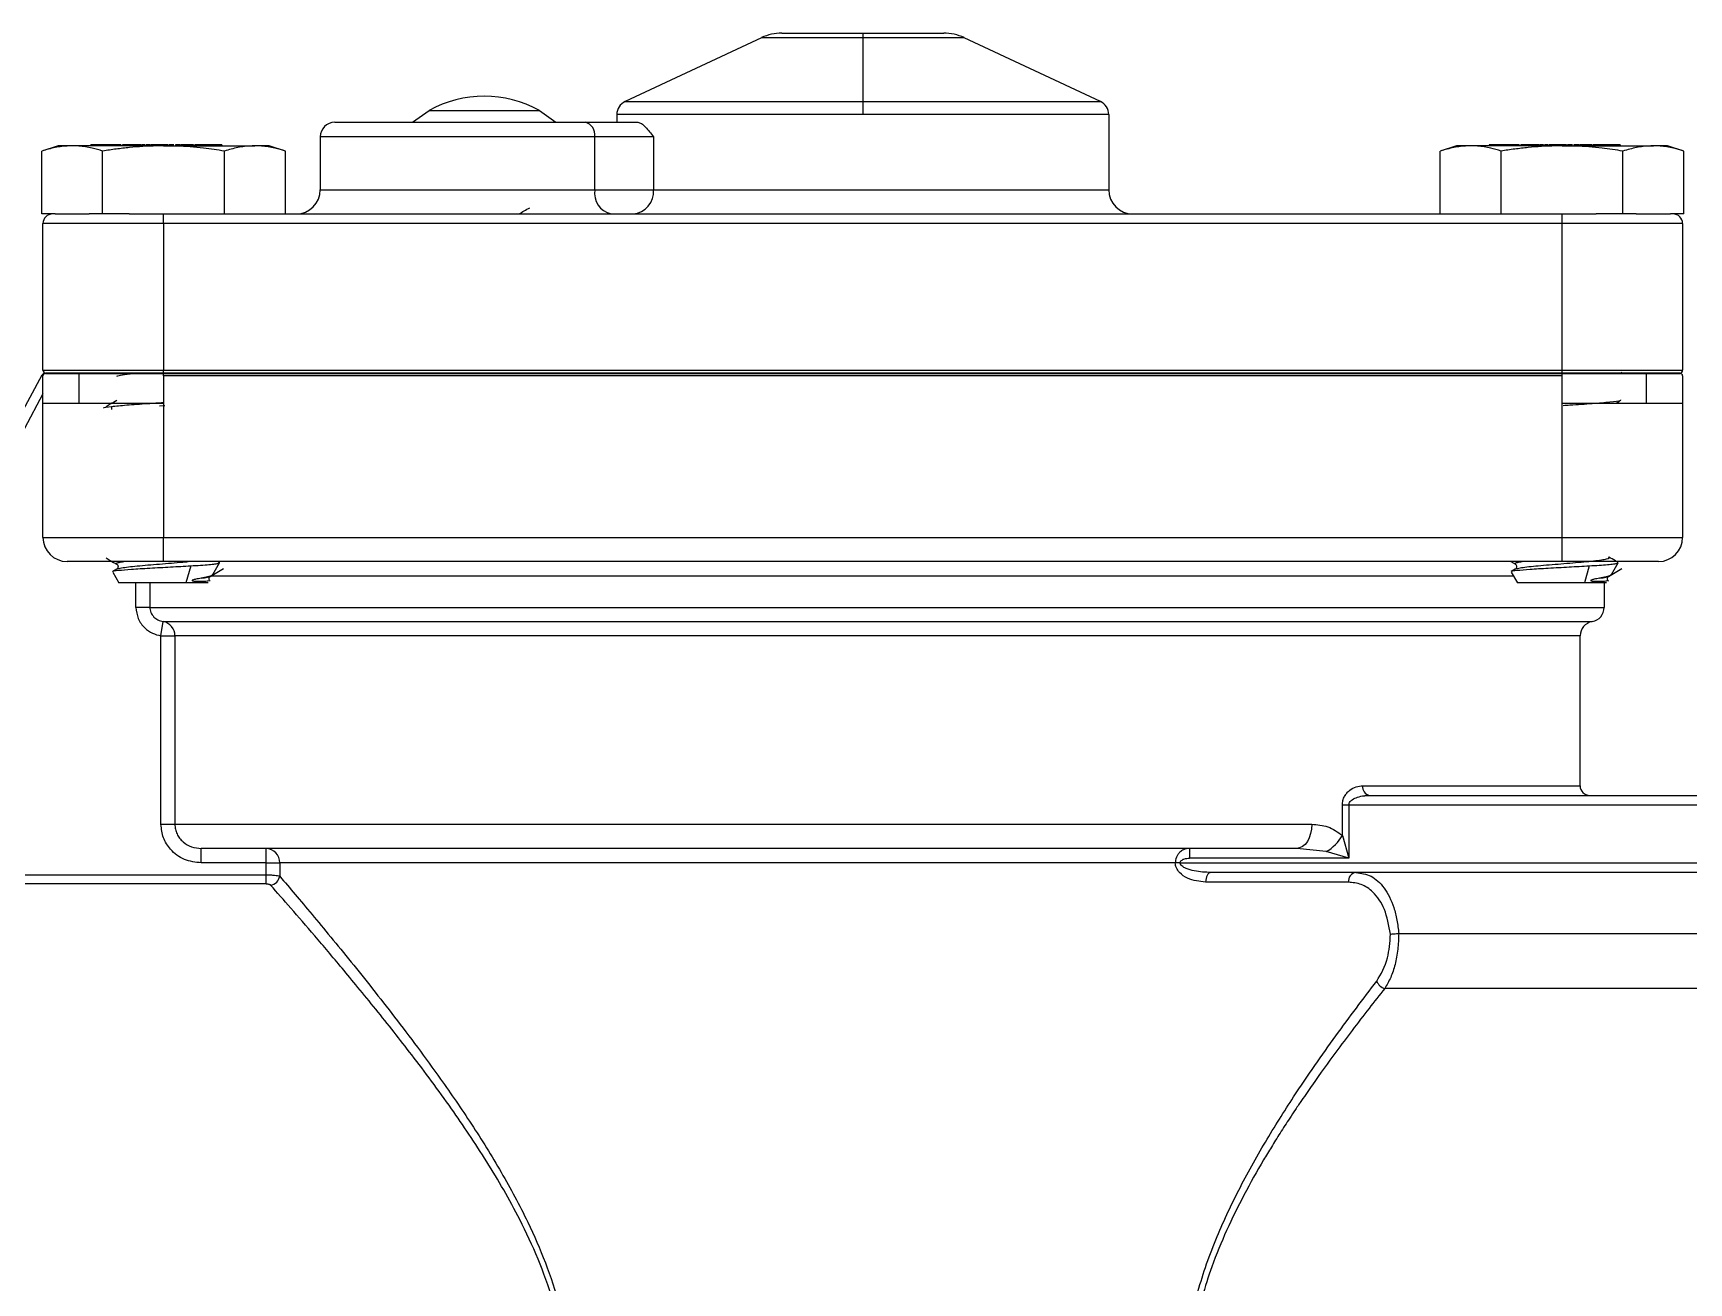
# Model space of a CAD drawing. Header units: centimetres. Extents: x -13594 to 4017, y -3206 to 1780.
# Drawn here: x -7151.1 to -7060.5, y -1888.3 to -1819.9 of the extents above; entities that cross this region are included whole.
import ezdxf

# ---------------------------------------------------------------- set-up
doc = ezdxf.new("R2010")
doc.units = ezdxf.units.CM

msp = doc.modelspace()

# ---------------------------------------------------------------- linework, layer by layer
at = {"color": 7, "linetype": 'Continuous', "lineweight": 25}
for p, q in [((-7111.263, -1820.127), (-7118.72, -1823.622)), ((-7105.716, -1820.127), (-7111.263, -1820.127)), ((-7110.142, -1819.877), (-7105.716, -1819.877)), ((-7105.716, -1819.877), (-7105.716, -1820.127)), ((-7105.716, -1819.877), (-7101.289, -1819.877)), ((-7105.716, -1820.127), (-7105.716, -1823.622)), ((-7100.169, -1820.127), (-7105.716, -1820.127)), ((-7092.712, -1823.622), (-7100.169, -1820.127)), ((-7130.353, -1824.76), (-7129.451, -1824.113)), ((-7129.451, -1824.113), (-7123.416, -1824.113)), ((-7123.416, -1824.113), (-7122.514, -1824.76)), ((-7118.72, -1823.622), (-7105.716, -1823.622)), ((-7105.716, -1823.622), (-7105.716, -1824.339)), ((-7105.716, -1823.622), (-7092.712, -1823.622)), ((-7134.615, -1824.76), (-7120.918, -1824.76)), ((-7120.918, -1824.76), (-7118.028, -1824.76)), ((-7119.176, -1824.339), (-7119.176, -1824.76)), ((-7105.716, -1824.339), (-7119.176, -1824.339)), ((-7092.256, -1824.339), (-7105.716, -1824.339)), ((-7092.256, -1824.339), (-7092.256, -1828.454)), ((-7135.407, -1825.551), (-7135.407, -1828.454)), ((-7120.384, -1825.551), (-7135.407, -1825.551)), ((-7120.384, -1828.454), (-7120.384, -1825.551)), ((-7117.165, -1825.551), (-7120.384, -1825.551)), ((-7117.165, -1825.551), (-7117.165, -1828.454)), ((-7149.758, -1826.046), (-7150.651, -1826.336)), ((-7150.651, -1829.774), (-7150.651, -1826.336)), ((-7148.984, -1826.046), (-7149.758, -1826.046)), ((-7143.984, -1826.046), (-7148.984, -1826.046)), ((-7147.98, -1825.993), (-7147.98, -1826.046)), ((-7147.736, -1825.993), (-7147.736, -1826.046)), ((-7147.317, -1829.774), (-7147.317, -1826.336)), ((-7146.553, -1825.993), (-7146.553, -1826.046)), ((-7146.29, -1825.993), (-7146.29, -1826.046)), ((-7145.942, -1825.993), (-7145.942, -1826.046)), ((-7145.358, -1825.993), (-7145.358, -1826.046)), ((-7145.174, -1825.993), (-7145.174, -1826.046)), ((-7145.151, -1825.993), (-7145.151, -1826.046)), ((-7145.008, -1825.993), (-7145.151, -1825.993)), ((-7145.008, -1825.993), (-7145.008, -1826.046)), ((-7144.743, -1825.993), (-7144.935, -1825.993)), ((-7144.743, -1825.993), (-7144.743, -1826.046)), ((-7144.695, -1825.993), (-7144.695, -1826.046)), ((-7144.245, -1825.993), (-7144.245, -1826.046)), ((-7143.984, -1826.046), (-7138.984, -1826.046)), ((-7143.731, -1825.993), (-7143.731, -1826.046)), ((-7143.715, -1825.993), (-7143.715, -1826.046)), ((-7143.413, -1825.993), (-7143.68, -1825.993)), ((-7143.331, -1825.993), (-7143.331, -1826.046)), ((-7143.037, -1825.993), (-7143.037, -1826.046)), ((-7142.995, -1825.993), (-7143.037, -1825.993)), ((-7142.995, -1825.993), (-7142.995, -1826.046)), ((-7142.339, -1825.993), (-7142.995, -1825.993)), ((-7142.339, -1825.993), (-7142.339, -1826.046)), ((-7142.273, -1825.993), (-7142.273, -1826.046)), ((-7141.907, -1825.993), (-7142.273, -1825.993)), ((-7141.907, -1825.993), (-7141.907, -1826.046)), ((-7141.819, -1825.993), (-7141.907, -1825.993)), ((-7141.819, -1825.993), (-7141.819, -1826.046)), ((-7141.542, -1825.993), (-7141.819, -1825.993)), ((-7141.542, -1825.993), (-7141.542, -1826.046)), ((-7141.454, -1825.993), (-7141.542, -1825.993)), ((-7141.454, -1825.993), (-7141.454, -1826.046)), ((-7140.8, -1825.993), (-7141.454, -1825.993)), ((-7140.8, -1825.993), (-7140.8, -1826.046)), ((-7140.651, -1829.774), (-7140.651, -1826.336)), ((-7138.211, -1826.046), (-7138.984, -1826.046)), ((-7137.318, -1826.336), (-7138.211, -1826.046)), ((-7137.318, -1829.774), (-7137.318, -1826.336)), ((-7073.221, -1826.046), (-7074.114, -1826.336)), ((-7074.114, -1829.774), (-7074.114, -1826.336)), ((-7072.447, -1826.046), (-7073.221, -1826.046)), ((-7067.447, -1826.046), (-7072.447, -1826.046)), ((-7071.443, -1825.993), (-7071.443, -1826.046)), ((-7071.199, -1825.993), (-7071.199, -1826.046)), ((-7070.78, -1829.774), (-7070.78, -1826.336)), ((-7070.016, -1825.993), (-7070.016, -1826.046)), ((-7069.753, -1825.993), (-7069.753, -1826.046)), ((-7069.405, -1825.993), (-7069.405, -1826.046)), ((-7068.821, -1825.993), (-7068.821, -1826.046)), ((-7068.637, -1825.993), (-7068.637, -1826.046)), ((-7068.614, -1825.993), (-7068.614, -1826.046)), ((-7068.471, -1825.993), (-7068.614, -1825.993)), ((-7068.471, -1825.993), (-7068.471, -1826.046)), ((-7068.206, -1825.993), (-7068.398, -1825.993)), ((-7068.206, -1825.993), (-7068.206, -1826.046)), ((-7068.158, -1825.993), (-7068.158, -1826.046)), ((-7067.708, -1825.993), (-7067.708, -1826.046)), ((-7067.447, -1826.046), (-7062.448, -1826.046)), ((-7067.194, -1825.993), (-7067.194, -1826.046)), ((-7067.178, -1825.993), (-7067.178, -1826.046)), ((-7066.876, -1825.993), (-7067.143, -1825.993)), ((-7066.794, -1825.993), (-7066.794, -1826.046)), ((-7066.5, -1825.993), (-7066.5, -1826.046)), ((-7066.458, -1825.993), (-7066.5, -1825.993)), ((-7066.458, -1825.993), (-7066.458, -1826.046)), ((-7065.802, -1825.993), (-7066.458, -1825.993)), ((-7065.802, -1825.993), (-7065.802, -1826.046)), ((-7065.737, -1825.993), (-7065.737, -1826.046)), ((-7065.37, -1825.993), (-7065.737, -1825.993)), ((-7065.37, -1825.993), (-7065.37, -1826.046)), ((-7065.282, -1825.993), (-7065.37, -1825.993)), ((-7065.282, -1825.993), (-7065.282, -1826.046)), ((-7065.005, -1825.993), (-7065.282, -1825.993)), ((-7065.005, -1825.993), (-7065.005, -1826.046)), ((-7064.917, -1825.993), (-7065.005, -1825.993)), ((-7064.917, -1825.993), (-7064.917, -1826.046)), ((-7064.263, -1825.993), (-7064.917, -1825.993)), ((-7064.263, -1825.993), (-7064.263, -1826.046)), ((-7064.114, -1829.774), (-7064.114, -1826.336)), ((-7061.674, -1826.046), (-7062.448, -1826.046)), ((-7060.781, -1826.336), (-7061.674, -1826.046)), ((-7060.781, -1829.774), (-7060.781, -1826.336)), ((-7135.407, -1828.454), (-7120.384, -1828.454)), ((-7120.384, -1828.454), (-7117.165, -1828.454)), ((-7117.165, -1828.454), (-7092.256, -1828.454)), ((-7149.922, -1829.774), (-7150.651, -1829.774)), ((-7143.984, -1830.302), (-7150.582, -1830.302)), ((-7150.582, -1838.325), (-7150.582, -1830.302)), ((-7149.922, -1829.774), (-7148.046, -1829.774)), ((-7147.317, -1829.774), (-7148.046, -1829.774)), ((-7145.859, -1829.774), (-7147.317, -1829.774)), ((-7145.859, -1829.774), (-7143.984, -1829.774)), ((-7143.984, -1830.302), (-7143.984, -1829.774)), ((-7143.984, -1829.774), (-7067.447, -1829.774)), ((-7067.447, -1830.302), (-7143.984, -1830.302)), ((-7143.984, -1830.302), (-7143.984, -1838.325)), ((-7124.522, -1829.774), (-7124.522, -1829.771)), ((-7067.447, -1830.302), (-7067.447, -1829.774)), ((-7067.447, -1829.774), (-7065.572, -1829.774)), ((-7060.849, -1830.302), (-7067.447, -1830.302)), ((-7067.447, -1838.325), (-7067.447, -1830.302)), ((-7064.114, -1829.774), (-7065.572, -1829.774)), ((-7063.385, -1829.774), (-7064.114, -1829.774)), ((-7063.385, -1829.774), (-7061.51, -1829.774)), ((-7060.781, -1829.774), (-7061.51, -1829.774)), ((-7060.849, -1830.302), (-7060.849, -1838.325)), ((-7152.059, -1841.266), (-7150.62, -1838.579)), ((-7150.582, -1838.325), (-7143.984, -1838.325)), ((-7150.45, -1838.51), (-7148.603, -1838.51)), ((-7143.984, -1838.483), (-7150.424, -1838.483)), ((-7148.603, -1840.133), (-7148.603, -1838.51)), ((-7148.603, -1838.51), (-7143.984, -1838.51)), ((-7143.984, -1838.325), (-7067.447, -1838.325)), ((-7143.984, -1838.483), (-7143.984, -1838.325)), ((-7067.447, -1838.483), (-7143.984, -1838.483)), ((-7143.984, -1838.642), (-7143.984, -1838.51)), ((-7143.984, -1838.51), (-7067.447, -1838.51)), ((-7140.685, -1838.51), (-7140.685, -1838.483)), ((-7128.718, -1838.483), (-7128.763, -1838.51)), ((-7124.421, -1838.51), (-7124.376, -1838.483)), ((-7069.947, -1838.483), (-7069.941, -1838.51)), ((-7067.447, -1838.483), (-7067.447, -1838.325)), ((-7067.447, -1838.325), (-7060.849, -1838.325)), ((-7061.008, -1838.483), (-7067.447, -1838.483)), ((-7067.447, -1838.642), (-7067.447, -1838.51)), ((-7067.447, -1838.51), (-7062.829, -1838.51)), ((-7064.148, -1838.51), (-7064.148, -1838.483)), ((-7062.829, -1840.133), (-7062.829, -1838.51)), ((-7062.829, -1838.51), (-7060.981, -1838.51)), ((-7150.582, -1840.133), (-7150.582, -1838.642)), ((-7067.447, -1838.642), (-7143.984, -1838.642)), ((-7143.984, -1838.642), (-7143.984, -1840.133)), ((-7067.447, -1840.133), (-7067.447, -1838.642)), ((-7060.849, -1838.642), (-7060.849, -1840.133)), ((-7150.582, -1839.628), (-7151.594, -1841.516)), ((-7150.582, -1847.483), (-7150.582, -1840.133)), ((-7150.582, -1840.133), (-7143.984, -1840.133)), ((-7146.841, -1840.314), (-7146.841, -1840.479)), ((-7144.201, -1840.273), (-7143.921, -1840.256)), ((-7143.984, -1840.133), (-7143.984, -1847.483)), ((-7067.447, -1847.483), (-7067.447, -1840.133)), ((-7067.447, -1840.133), (-7060.849, -1840.133)), ((-7064.479, -1840.133), (-7064.297, -1840.027)), ((-7060.849, -1840.133), (-7060.849, -1847.483)), ((-7150.582, -1847.483), (-7143.984, -1847.483)), ((-7143.984, -1848.803), (-7143.984, -1847.483)), ((-7143.984, -1847.483), (-7067.447, -1847.483)), ((-7067.447, -1848.803), (-7067.447, -1847.483)), ((-7067.447, -1847.483), (-7060.849, -1847.483)), ((-7143.984, -1848.803), (-7149.263, -1848.803)), ((-7146.54, -1849.218), (-7146.759, -1849.345)), ((-7146.759, -1849.387), (-7146.426, -1849.964)), ((-7067.447, -1848.803), (-7143.984, -1848.803)), ((-7142.495, -1849.036), (-7142.763, -1849.964)), ((-7141.285, -1849.518), (-7140.915, -1848.877)), ((-7140.934, -1848.846), (-7141.008, -1848.803)), ((-7140.911, -1848.862), (-7140.938, -1848.852)), ((-7070.257, -1848.803), (-7070.001, -1848.952)), ((-7070.003, -1849.218), (-7070.222, -1849.345)), ((-7070.222, -1849.387), (-7069.889, -1849.964)), ((-7062.169, -1848.803), (-7067.447, -1848.803)), ((-7065.959, -1849.036), (-7066.226, -1849.964)), ((-7064.748, -1849.518), (-7064.378, -1848.877)), ((-7064.374, -1848.862), (-7064.401, -1848.852)), ((-7142.763, -1849.964), (-7146.426, -1849.964)), ((-7145.498, -1851.31), (-7145.498, -1849.964)), ((-7144.737, -1849.964), (-7144.737, -1851.31)), ((-7141.542, -1849.964), (-7142.763, -1849.964)), ((-7070.103, -1849.595), (-7141.422, -1849.595)), ((-7066.226, -1849.964), (-7069.889, -1849.964)), ((-7065.005, -1849.964), (-7066.226, -1849.964)), ((-7065.138, -1849.964), (-7065.138, -1851.31)), ((-7144.737, -1851.31), (-7145.498, -1851.31)), ((-7144.737, -1851.31), (-7065.138, -1851.31)), ((-7144.124, -1852.871), (-7143.998, -1852.091)), ((-7143.998, -1852.091), (-7065.798, -1852.091)), ((-7144.124, -1852.871), (-7143.365, -1852.871)), ((-7144.124, -1863.186), (-7144.124, -1852.871)), ((-7143.365, -1852.871), (-7143.365, -1863.186)), ((-7066.458, -1852.871), (-7143.365, -1852.871)), ((-7066.458, -1861.075), (-7066.458, -1852.871)), ((-7078.355, -1861.075), (-7066.458, -1861.075)), ((-7079.47, -1863.799), (-7079.47, -1862.131)), ((-7079.117, -1862.131), (-7079.47, -1862.131)), ((-7079.117, -1862.131), (-7079.117, -1865.034)), ((-7037.954, -1862.131), (-7079.117, -1862.131)), ((-7077.988, -1861.603), (-7037.954, -1861.603)), ((-7144.124, -1863.186), (-7143.365, -1863.186)), ((-7143.365, -1863.186), (-7081.143, -1863.186)), ((-7079.47, -1863.799), (-7079.117, -1865.034)), ((-7081.969, -1864.506), (-7141.917, -1864.506)), ((-7141.917, -1865.298), (-7141.917, -1864.506)), ((-7138.374, -1865.298), (-7138.374, -1864.506)), ((-7087.83, -1864.506), (-7087.83, -1865.034)), ((-7080.352, -1864.681), (-7081.969, -1864.506)), ((-7079.117, -1865.034), (-7080.352, -1864.681)), ((-7138.374, -1865.298), (-7141.917, -1865.298)), ((-7138.374, -1865.298), (-7137.626, -1865.298)), ((-7138.374, -1865.953), (-7138.374, -1865.298)), ((-7088.613, -1865.298), (-7137.626, -1865.298)), ((-7137.626, -1865.298), (-7137.626, -1866.023)), ((-7088.346, -1865.298), (-7088.613, -1865.298)), ((-7088.346, -1865.298), (-7037.954, -1865.298)), ((-7079.117, -1865.034), (-7087.83, -1865.034)), ((-7170.574, -1865.953), (-7138.374, -1865.953)), ((-7138.374, -1866.444), (-7170.574, -1866.444)), ((-7138.374, -1866.444), (-7138.374, -1865.953)), ((-7079.141, -1866.353), (-7086.954, -1866.353)), ((-7037.954, -1865.826), (-7086.661, -1865.826)), ((-7076.381, -1869.161), (-7037.162, -1869.161)), ((-7037.162, -1872.173), (-7077.151, -1872.173))]:
    msp.add_line(p, q, dxfattribs=at).dxf.unprotected_set("ltscale", 0)
at = {"color": 7, "linetype": 'Continuous', "lineweight": 25, "flags": 128}
for points in [[(-7081.143, -1863.186), (-7081.159, -1863.444), (-7081.206, -1863.691), (-7081.282, -1863.92), (-7081.385, -1864.12), (-7081.51, -1864.284), (-7081.653, -1864.406), (-7081.808, -1864.481), (-7081.969, -1864.506)], [(-7086.661, -1865.826), (-7086.718, -1865.836), (-7086.773, -1865.866), (-7086.824, -1865.915), (-7086.868, -1865.98), (-7086.905, -1866.06), (-7086.932, -1866.151), (-7086.949, -1866.25), (-7086.954, -1866.353)]]:
    msp.add_lwpolyline(points, dxfattribs=at).dxf.unprotected_set("ltscale", 0)
at = {"color": 7, "linetype": 'Continuous', "lineweight": 25}
for centre, radius, start, end in [((-7110.142, -1822.516), 2.639, 90, 115.11483), ((-7101.289, -1822.516), 2.639, 64.88517, 90), ((-7126.434, -1829.51), 6.184, 60.7897, 119.2103), ((-7118.384, -1824.339), 0.792, 115.11483, 180), ((-7093.048, -1824.339), 0.792, 0, 64.88517), ((-7134.615, -1825.551), 0.792, 90, 180), ((-7121.078, -1825.443), 0.702, 351.15505, 76.81557), ((-7136.726, -1828.454), 1.32, 270, 0), ((-7119.228, -1828.634), 1.17, 171.15505, 256.81557), ((-7118.395, -1828.546), 1.233, 274.98833, 4.24167), ((-7090.936, -1828.454), 1.32, 180, 270), ((-7150.054, -1830.302), 0.528, 90, 180), ((-7061.377, -1830.302), 0.528, 0, 90), ((-7150.503, -1838.642), 0.132, 90, 151.82141), ((-7150.424, -1838.325), 0.158, 180, 270), ((-7150.45, -1838.642), 0.132, 90, 180), ((-7061.008, -1838.325), 0.158, 270, 0), ((-7060.981, -1838.642), 0.132, 0, 90), ((-7149.263, -1847.483), 1.32, 180, 270), ((-7062.169, -1847.483), 1.32, 270, 0), ((-7065.93, -1851.31), 0.792, 279.59407, 0), ((-7144.148, -1852.859), 0.783, 359.09307, 78.95745), ((-7065.666, -1852.871), 0.792, 99.59407, 180), ((-7077.89, -1861.143), 0.47, 171.70084, 258.04697), ((-7065.93, -1861.075), 0.528, 180, 270), ((-7081.505, -1862.646), 2.339, 299.53034, 330.46966), ((-7138.396, -1865.276), 0.771, 358.41443, 88.3214), ((-7138.198, -1865.94), 0.578, 277.29438, 351.68781), ((-7078.662, -1866.303), 0.482, 97.62588, 185.99224), ((-7076.923, -1871.483), 0.728, 203.41872, 251.72392)]:
    msp.add_arc(centre, radius, start, end, dxfattribs=at).dxf.unprotected_set("ltscale", 0)
for points, knots in [([(-7118.028, -1824.76), (-7117.963, -1824.775), (-7117.822, -1824.807), (-7117.534, -1825.079), (-7117.31, -1825.365), (-7117.165, -1825.551)], [0, 0, 0, 0, 0.230374, 0.501542, 1, 1, 1, 1]), ([(-7148.984, -1826.046), (-7149.173, -1826.053), (-7149.483, -1826.064), (-7149.915, -1826.138), (-7150.282, -1826.222), (-7150.527, -1826.298), (-7150.651, -1826.336)], [0, 0, 0, 0, 0.338051, 0.556031, 0.775308, 1, 1, 1, 1]), ([(-7147.317, -1826.336), (-7147.508, -1826.279), (-7147.818, -1826.185), (-7148.253, -1826.102), (-7148.618, -1826.055), (-7148.862, -1826.049), (-7148.984, -1826.046)], [0, 0, 0, 0, 0.34463, 0.56283, 0.781043, 1, 1, 1, 1]), ([(-7147.736, -1825.993), (-7147.843, -1825.993), (-7147.957, -1825.993), (-7147.963, -1825.993), (-7147.963, -1825.993)], [0, 0, 0, 0, 0.930019, 1, 1, 1, 1]), ([(-7146.553, -1825.993), (-7146.652, -1825.993), (-7146.85, -1825.993), (-7147.208, -1825.993), (-7147.517, -1825.993), (-7147.663, -1825.993), (-7147.736, -1825.993)], [0, 0, 0, 0, 0.279506, 0.559088, 0.779367, 1, 1, 1, 1]), ([(-7143.984, -1826.046), (-7144.362, -1826.053), (-7144.983, -1826.064), (-7145.845, -1826.138), (-7146.58, -1826.222), (-7147.07, -1826.298), (-7147.317, -1826.336)], [0, 0, 0, 0, 0.338051, 0.556031, 0.775308, 1, 1, 1, 1]), ([(-7146.328, -1825.993), (-7146.343, -1825.993), (-7146.379, -1825.993), (-7146.49, -1825.993), (-7146.553, -1825.993)], [0, 0, 0, 0, 0.439233, 1, 1, 1, 1]), ([(-7145.942, -1825.993), (-7145.998, -1825.993), (-7146.11, -1825.993), (-7146.208, -1825.993), (-7146.244, -1825.993), (-7146.229, -1825.993), (-7146.225, -1825.993)], [0, 0, 0, 0, 0.325933, 0.6516462, 0.9080089, 1, 1, 1, 1]), ([(-7145.358, -1825.993), (-7145.398, -1825.993), (-7145.476, -1825.993), (-7145.637, -1825.993), (-7145.801, -1825.993), (-7145.895, -1825.993), (-7145.942, -1825.993)], [0, 0, 0, 0, 0.280343, 0.559772, 0.77978, 1, 1, 1, 1]), ([(-7145.213, -1825.993), (-7145.23, -1825.993), (-7145.27, -1825.993), (-7145.335, -1825.993), (-7145.372, -1825.993)], [0, 0, 0, 0, 0.4293676, 1, 1, 1, 1]), ([(-7145.148, -1825.993), (-7145.147, -1825.993), (-7145.144, -1825.993), (-7145.161, -1825.993), (-7145.174, -1825.993)], [0, 0, 0, 0, 0.230685, 1, 1, 1, 1]), ([(-7144.994, -1825.993), (-7144.992, -1825.993), (-7144.981, -1825.993), (-7144.995, -1825.993), (-7145.008, -1825.993)], [0, 0, 0, 0, 0.120135, 1, 1, 1, 1]), ([(-7144.245, -1825.993), (-7144.315, -1825.993), (-7144.455, -1825.993), (-7144.606, -1825.993), (-7144.688, -1825.993), (-7144.692, -1825.993), (-7144.695, -1825.993)], [0, 0, 0, 0, 0.279629, 0.559061, 0.77956, 1, 1, 1, 1]), ([(-7143.731, -1825.993), (-7143.743, -1825.993), (-7143.767, -1825.993), (-7143.909, -1825.993), (-7144.076, -1825.993), (-7144.189, -1825.993), (-7144.245, -1825.993)], [0, 0, 0, 0, 0.279646, 0.558995, 0.779529, 1, 1, 1, 1]), ([(-7140.651, -1826.336), (-7141.032, -1826.279), (-7141.653, -1826.185), (-7142.521, -1826.102), (-7143.252, -1826.055), (-7143.74, -1826.049), (-7143.984, -1826.046)], [0, 0, 0, 0, 0.344629, 0.56283, 0.781043, 1, 1, 1, 1]), ([(-7143.071, -1825.993), (-7143.094, -1825.993), (-7143.172, -1825.993), (-7143.268, -1825.993), (-7143.31, -1825.993), (-7143.331, -1825.993)], [0, 0, 0, 0, 0.171419, 0.58532, 1, 1, 1, 1]), ([(-7138.984, -1826.046), (-7139.173, -1826.053), (-7139.484, -1826.064), (-7139.915, -1826.138), (-7140.282, -1826.222), (-7140.527, -1826.298), (-7140.651, -1826.336)], [0, 0, 0, 0, 0.338051, 0.556031, 0.775308, 1, 1, 1, 1]), ([(-7137.318, -1826.336), (-7137.508, -1826.279), (-7137.819, -1826.185), (-7138.253, -1826.102), (-7138.618, -1826.055), (-7138.862, -1826.049), (-7138.984, -1826.046)], [0, 0, 0, 0, 0.34463, 0.56283, 0.781043, 1, 1, 1, 1]), ([(-7072.447, -1826.046), (-7072.636, -1826.053), (-7072.946, -1826.064), (-7073.378, -1826.138), (-7073.745, -1826.222), (-7073.99, -1826.298), (-7074.114, -1826.336)], [0, 0, 0, 0, 0.338051, 0.556031, 0.775308, 1, 1, 1, 1]), ([(-7070.78, -1826.336), (-7070.971, -1826.279), (-7071.281, -1826.185), (-7071.716, -1826.102), (-7072.081, -1826.055), (-7072.325, -1826.049), (-7072.447, -1826.046)], [0, 0, 0, 0, 0.34463, 0.56283, 0.781043, 1, 1, 1, 1]), ([(-7071.199, -1825.993), (-7071.306, -1825.993), (-7071.42, -1825.993), (-7071.426, -1825.993), (-7071.426, -1825.993)], [0, 0, 0, 0, 0.9300185, 1, 1, 1, 1]), ([(-7070.016, -1825.993), (-7070.115, -1825.993), (-7070.313, -1825.993), (-7070.671, -1825.993), (-7070.98, -1825.993), (-7071.126, -1825.993), (-7071.199, -1825.993)], [0, 0, 0, 0, 0.2795056, 0.5590876, 0.7793672, 1, 1, 1, 1]), ([(-7067.447, -1826.046), (-7067.825, -1826.053), (-7068.446, -1826.064), (-7069.308, -1826.138), (-7070.043, -1826.222), (-7070.533, -1826.298), (-7070.78, -1826.336)], [0, 0, 0, 0, 0.338051, 0.556031, 0.775308, 1, 1, 1, 1]), ([(-7069.791, -1825.993), (-7069.806, -1825.993), (-7069.842, -1825.993), (-7069.953, -1825.993), (-7070.016, -1825.993)], [0, 0, 0, 0, 0.439233, 1, 1, 1, 1]), ([(-7069.405, -1825.993), (-7069.461, -1825.993), (-7069.574, -1825.993), (-7069.671, -1825.993), (-7069.707, -1825.993), (-7069.692, -1825.993), (-7069.688, -1825.993)], [0, 0, 0, 0, 0.325933, 0.651646, 0.908009, 1, 1, 1, 1]), ([(-7068.821, -1825.993), (-7068.861, -1825.993), (-7068.939, -1825.993), (-7069.1, -1825.993), (-7069.264, -1825.993), (-7069.358, -1825.993), (-7069.405, -1825.993)], [0, 0, 0, 0, 0.280343, 0.559772, 0.77978, 1, 1, 1, 1]), ([(-7068.676, -1825.993), (-7068.693, -1825.993), (-7068.733, -1825.993), (-7068.798, -1825.993), (-7068.835, -1825.993)], [0, 0, 0, 0, 0.429368, 1, 1, 1, 1]), ([(-7068.611, -1825.993), (-7068.61, -1825.993), (-7068.607, -1825.993), (-7068.624, -1825.993), (-7068.637, -1825.993)], [0, 0, 0, 0, 0.230685, 1, 1, 1, 1]), ([(-7068.457, -1825.993), (-7068.455, -1825.993), (-7068.444, -1825.993), (-7068.458, -1825.993), (-7068.471, -1825.993)], [0, 0, 0, 0, 0.120135, 1, 1, 1, 1]), ([(-7067.708, -1825.993), (-7067.778, -1825.993), (-7067.918, -1825.993), (-7068.069, -1825.993), (-7068.151, -1825.993), (-7068.155, -1825.993), (-7068.158, -1825.993)], [0, 0, 0, 0, 0.2796289, 0.5590605, 0.7795602, 1, 1, 1, 1]), ([(-7067.194, -1825.993), (-7067.206, -1825.993), (-7067.23, -1825.993), (-7067.372, -1825.993), (-7067.539, -1825.993), (-7067.652, -1825.993), (-7067.708, -1825.993)], [0, 0, 0, 0, 0.2796464, 0.5589946, 0.7795292, 1, 1, 1, 1]), ([(-7064.114, -1826.336), (-7064.495, -1826.279), (-7065.116, -1826.185), (-7065.984, -1826.102), (-7066.715, -1826.055), (-7067.203, -1826.049), (-7067.447, -1826.046)], [0, 0, 0, 0, 0.344629, 0.56283, 0.781043, 1, 1, 1, 1]), ([(-7066.534, -1825.993), (-7066.557, -1825.993), (-7066.635, -1825.993), (-7066.732, -1825.993), (-7066.773, -1825.993), (-7066.794, -1825.993)], [0, 0, 0, 0, 0.171419, 0.58532, 1, 1, 1, 1]), ([(-7062.448, -1826.046), (-7062.636, -1826.053), (-7062.947, -1826.064), (-7063.378, -1826.138), (-7063.745, -1826.222), (-7063.99, -1826.298), (-7064.114, -1826.336)], [0, 0, 0, 0, 0.3380509, 0.556031, 0.7753085, 1, 1, 1, 1]), ([(-7060.781, -1826.336), (-7060.971, -1826.279), (-7061.282, -1826.185), (-7061.716, -1826.102), (-7062.081, -1826.055), (-7062.325, -1826.049), (-7062.448, -1826.046)], [0, 0, 0, 0, 0.34463, 0.56283, 0.781043, 1, 1, 1, 1]), ([(-7124.526, -1829.774), (-7124.433, -1829.719), (-7124.239, -1829.606), (-7124.045, -1829.493), (-7123.944, -1829.435)], [0, 0, 0, 0, 0.482873, 1, 1, 1, 1]), ([(-7150.569, -1838.585), (-7150.584, -1838.583), (-7150.613, -1838.58), (-7150.617, -1838.58), (-7150.62, -1838.579)], [0, 0, 0, 0, 0.505528, 1, 1, 1, 1]), ([(-7146.544, -1838.664), (-7146.463, -1838.638), (-7146.301, -1838.585), (-7145.826, -1838.525), (-7145.453, -1838.491), (-7145.373, -1838.483)], [0, 0, 0, 0, 0.438116, 0.880041, 1, 1, 1, 1]), ([(-7128.174, -1838.483), (-7128.185, -1838.484), (-7128.291, -1838.493), (-7128.345, -1838.502), (-7128.393, -1838.51)], [0, 0, 0, 0, 0.104167, 1, 1, 1, 1]), ([(-7126.764, -1838.51), (-7126.654, -1838.502), (-7126.531, -1838.493), (-7126.408, -1838.484), (-7126.395, -1838.483)], [0, 0, 0, 0, 0.895833, 1, 1, 1, 1]), ([(-7069.108, -1838.51), (-7069.096, -1838.508), (-7069.029, -1838.499), (-7068.923, -1838.491), (-7068.836, -1838.483)], [0, 0, 0, 0, 0.178235, 1, 1, 1, 1]), ([(-7064.204, -1838.445), (-7064.177, -1838.463), (-7064.146, -1838.485), (-7064.305, -1838.507), (-7064.329, -1838.51)], [0, 0, 0, 0, 0.847643, 1, 1, 1, 1]), ([(-7147.248, -1840.403), (-7147.251, -1840.401), (-7147.288, -1840.372), (-7147.056, -1840.342), (-7146.841, -1840.314)], [0, 0, 0, 0, 0.07384, 1, 1, 1, 1]), ([(-7146.543, -1839.982), (-7146.665, -1840.053), (-7146.861, -1840.168), (-7147.058, -1840.282), (-7147.134, -1840.326)], [0, 0, 0, 0, 0.6159004, 1, 1, 1, 1]), ([(-7146.841, -1840.314), (-7146.582, -1840.287), (-7146.065, -1840.232), (-7144.991, -1840.159), (-7144.271, -1840.113), (-7143.984, -1840.095)], [0, 0, 0, 0, 0.375269, 0.750538, 1, 1, 1, 1]), ([(-7067.384, -1840.256), (-7067.261, -1840.248), (-7066.71, -1840.212), (-7065.749, -1840.149), (-7064.781, -1840.067), (-7064.239, -1840.001), (-7064.229, -1839.962), (-7064.226, -1839.951)], [0, 0, 0, 0, 0.077344, 0.347836, 0.618327, 0.888819, 1, 1, 1, 1]), ([(-7069.99, -1849.221), (-7069.974, -1849.21), (-7069.93, -1849.182), (-7069.681, -1849.135), (-7069.28, -1849.083), (-7068.758, -1849.03), (-7068.154, -1848.977), (-7067.506, -1848.924), (-7066.854, -1848.871), (-7066.239, -1848.818), (-7065.701, -1848.766), (-7065.272, -1848.713), (-7064.983, -1848.66), (-7064.84, -1848.609), (-7064.878, -1848.576), (-7064.896, -1848.56)], [0, 0, 0, 0, 0.04994, 0.129865, 0.209789, 0.289713, 0.369636, 0.449558, 0.529481, 0.609405, 0.689329, 0.769254, 0.849178, 0.929101, 1, 1, 1, 1]), ([(-7064.397, -1848.846), (-7064.441, -1848.82), (-7064.606, -1848.724), (-7064.771, -1848.628), (-7064.893, -1848.557)], [0, 0, 0, 0, 0.265597, 1, 1, 1, 1]), ([(-7147.129, -1848.608), (-7147.053, -1848.652), (-7146.856, -1848.767), (-7146.659, -1848.881), (-7146.538, -1848.952)], [0, 0, 0, 0, 0.38418, 1, 1, 1, 1]), ([(-7146.759, -1849.346), (-7146.759, -1849.346), (-7146.795, -1849.325), (-7146.469, -1849.283), (-7145.784, -1849.221), (-7144.754, -1849.16), (-7143.579, -1849.098), (-7142.858, -1849.057), (-7142.495, -1849.036)], [0, 0, 0, 0, 0.00145, 0.196241, 0.393491, 0.593201, 0.795371, 1, 1, 1, 1]), ([(-7146.525, -1848.949), (-7146.546, -1848.934), (-7146.595, -1848.9), (-7146.468, -1848.851), (-7146.257, -1848.817), (-7146.165, -1848.803)], [0, 0, 0, 0, 0.303736, 0.699781, 1, 1, 1, 1]), ([(-7146.545, -1848.948), (-7146.525, -1848.964), (-7146.488, -1848.995), (-7146.467, -1849.084), (-7146.488, -1849.173), (-7146.525, -1849.204), (-7146.544, -1849.22)], [0, 0, 0, 0, 0.253163, 0.49999, 0.746819, 1, 1, 1, 1]), ([(-7146.527, -1849.221), (-7146.511, -1849.21), (-7146.467, -1849.182), (-7146.218, -1849.135), (-7145.817, -1849.083), (-7145.295, -1849.03), (-7144.692, -1848.977), (-7144.042, -1848.924), (-7143.395, -1848.871), (-7142.91, -1848.831), (-7142.683, -1848.808), (-7142.631, -1848.803)], [0, 0, 0, 0, 0.078887, 0.205138, 0.33139, 0.45764, 0.583888, 0.710136, 0.836385, 0.962635, 1, 1, 1, 1]), ([(-7142.495, -1849.036), (-7142.308, -1849.025), (-7141.933, -1849.001), (-7141.482, -1848.966), (-7141.148, -1848.932), (-7140.95, -1848.9), (-7140.933, -1848.88), (-7140.926, -1848.871)], [0, 0, 0, 0, 0.2083512, 0.4180982, 0.629241, 0.8417796, 1, 1, 1, 1]), ([(-7141.435, -1849.614), (-7141.314, -1849.544), (-7141.073, -1849.403), (-7140.831, -1849.262), (-7140.709, -1849.192)], [0, 0, 0, 0, 0.4997648, 1, 1, 1, 1]), ([(-7070.222, -1849.346), (-7070.222, -1849.346), (-7070.258, -1849.325), (-7069.932, -1849.283), (-7069.247, -1849.221), (-7068.217, -1849.16), (-7067.042, -1849.098), (-7066.321, -1849.057), (-7065.959, -1849.036)], [0, 0, 0, 0, 0.00145, 0.196241, 0.393491, 0.593201, 0.795371, 1, 1, 1, 1]), ([(-7069.988, -1848.949), (-7070.01, -1848.934), (-7070.058, -1848.9), (-7069.931, -1848.851), (-7069.72, -1848.817), (-7069.628, -1848.803)], [0, 0, 0, 0, 0.3037358, 0.6997814, 1, 1, 1, 1]), ([(-7070.008, -1848.948), (-7069.989, -1848.964), (-7069.951, -1848.995), (-7069.93, -1849.084), (-7069.951, -1849.173), (-7069.988, -1849.204), (-7070.007, -1849.22)], [0, 0, 0, 0, 0.253163, 0.49999, 0.746819, 1, 1, 1, 1]), ([(-7065.959, -1849.036), (-7065.771, -1849.025), (-7065.396, -1849.001), (-7064.945, -1848.966), (-7064.611, -1848.932), (-7064.413, -1848.9), (-7064.396, -1848.88), (-7064.389, -1848.871)], [0, 0, 0, 0, 0.208351, 0.418098, 0.629241, 0.84178, 1, 1, 1, 1]), ([(-7064.898, -1849.614), (-7064.777, -1849.544), (-7064.536, -1849.403), (-7064.294, -1849.262), (-7064.172, -1849.192)], [0, 0, 0, 0, 0.4997648, 1, 1, 1, 1]), ([(-7141.934, -1849.717), (-7142.025, -1849.734), (-7142.165, -1849.761), (-7142.334, -1849.795), (-7142.404, -1849.824), (-7142.413, -1849.832), (-7142.415, -1849.835), (-7142.416, -1849.837), (-7142.416, -1849.839), (-7142.416, -1849.842), (-7142.415, -1849.844), (-7142.412, -1849.848), (-7142.4, -1849.855), (-7142.32, -1849.875), (-7142.111, -1849.881), (-7141.79, -1849.881), (-7141.51, -1849.864), (-7141.514, -1849.845), (-7141.515, -1849.837)], [0, 0, 0, 0, 0.137257, 0.20919, 0.219128, 0.220669, 0.221941, 0.222518, 0.223083, 0.224265, 0.225657, 0.22736, 0.231892, 0.246018, 0.348311, 0.531676, 0.804148, 1, 1, 1, 1]), ([(-7141.299, -1849.511), (-7141.309, -1849.528), (-7141.333, -1849.57), (-7141.544, -1849.639), (-7141.805, -1849.691), (-7141.934, -1849.717)], [0, 0, 0, 0, 0.253629, 0.629923, 1, 1, 1, 1]), ([(-7141.934, -1849.717), (-7141.8, -1849.697), (-7141.55, -1849.661), (-7141.471, -1849.625), (-7141.434, -1849.608)], [0, 0, 0, 0, 0.53285, 1, 1, 1, 1]), ([(-7141.424, -1849.88), (-7141.443, -1849.864), (-7141.481, -1849.833), (-7141.502, -1849.744), (-7141.481, -1849.655), (-7141.443, -1849.624), (-7141.424, -1849.608)], [0, 0, 0, 0, 0.253185, 0.500014, 0.746843, 1, 1, 1, 1]), ([(-7065.397, -1849.717), (-7065.488, -1849.734), (-7065.628, -1849.761), (-7065.797, -1849.795), (-7065.867, -1849.824), (-7065.876, -1849.832), (-7065.878, -1849.835), (-7065.879, -1849.837), (-7065.879, -1849.839), (-7065.879, -1849.842), (-7065.878, -1849.844), (-7065.875, -1849.848), (-7065.863, -1849.855), (-7065.783, -1849.875), (-7065.574, -1849.881), (-7065.253, -1849.881), (-7064.973, -1849.864), (-7064.977, -1849.845), (-7064.978, -1849.837)], [0, 0, 0, 0, 0.137257, 0.20919, 0.219128, 0.220669, 0.221941, 0.222518, 0.223083, 0.224265, 0.225657, 0.22736, 0.231892, 0.246018, 0.348311, 0.531676, 0.804148, 1, 1, 1, 1]), ([(-7064.762, -1849.511), (-7064.772, -1849.528), (-7064.796, -1849.57), (-7065.007, -1849.639), (-7065.268, -1849.691), (-7065.397, -1849.717)], [0, 0, 0, 0, 0.253629, 0.629923, 1, 1, 1, 1]), ([(-7065.397, -1849.717), (-7065.263, -1849.697), (-7065.013, -1849.661), (-7064.934, -1849.625), (-7064.897, -1849.608)], [0, 0, 0, 0, 0.53285, 1, 1, 1, 1]), ([(-7064.887, -1849.88), (-7064.906, -1849.864), (-7064.944, -1849.833), (-7064.965, -1849.744), (-7064.944, -1849.655), (-7064.906, -1849.624), (-7064.887, -1849.608)], [0, 0, 0, 0, 0.2531846, 0.5000138, 0.746843, 1, 1, 1, 1]), ([(-7145.498, -1851.31), (-7145.472, -1851.522), (-7145.421, -1851.945), (-7145.056, -1852.431), (-7144.609, -1852.75), (-7144.286, -1852.831), (-7144.124, -1852.871)], [0, 0, 0, 0, 0.280167, 0.55951, 0.779667, 1, 1, 1, 1]), ([(-7144.737, -1851.31), (-7144.734, -1851.357), (-7144.729, -1851.453), (-7144.668, -1851.642), (-7144.53, -1851.842), (-7144.289, -1852.019), (-7144.101, -1852.065), (-7143.998, -1852.091)], [0, 0, 0, 0, 0.119177, 0.241792, 0.500331, 0.72543, 1, 1, 1, 1]), ([(-7079.47, -1862.131), (-7079.463, -1862.046), (-7079.449, -1861.875), (-7079.353, -1861.652), (-7079.224, -1861.465), (-7079.017, -1861.272), (-7078.722, -1861.11), (-7078.478, -1861.087), (-7078.355, -1861.075)], [0, 0, 0, 0, 0.12502, 0.250294, 0.370737, 0.501, 0.750032, 1, 1, 1, 1]), ([(-7079.117, -1862.131), (-7079.115, -1862.106), (-7079.109, -1862.054), (-7079.054, -1861.946), (-7078.899, -1861.805), (-7078.624, -1861.686), (-7078.377, -1861.633), (-7078.16, -1861.608), (-7078.063, -1861.605), (-7077.988, -1861.603)], [0, 0, 0, 0, 0.051263, 0.108072, 0.250446, 0.499947, 0.775772, 0.826322, 1, 1, 1, 1]), ([(-7141.917, -1865.298), (-7142.234, -1865.26), (-7142.868, -1865.185), (-7143.595, -1864.635), (-7144.043, -1863.935), (-7144.097, -1863.436), (-7144.124, -1863.186)], [0, 0, 0, 0, 0.279824, 0.558999, 0.779139, 1, 1, 1, 1]), ([(-7143.365, -1863.186), (-7143.359, -1863.277), (-7143.347, -1863.46), (-7143.253, -1863.717), (-7143.11, -1863.952), (-7142.86, -1864.215), (-7142.457, -1864.454), (-7142.097, -1864.489), (-7141.917, -1864.506)], [0, 0, 0, 0, 0.124273, 0.250881, 0.372686, 0.501041, 0.750343, 1, 1, 1, 1]), ([(-7081.143, -1863.186), (-7080.842, -1863.205), (-7080.239, -1863.243), (-7079.726, -1863.613), (-7079.47, -1863.799)], [0, 0, 0, 0, 0.499853, 1, 1, 1, 1]), ([(-7087.83, -1864.506), (-7087.944, -1864.521), (-7088.136, -1864.545), (-7088.351, -1864.694), (-7088.477, -1864.841), (-7088.555, -1864.987), (-7088.604, -1865.141), (-7088.61, -1865.246), (-7088.613, -1865.298)], [0, 0, 0, 0, 0.2973032, 0.4989058, 0.6347523, 0.7627882, 0.8841169, 1, 1, 1, 1]), ([(-7086.954, -1866.353), (-7087.291, -1866.317), (-7087.796, -1866.261), (-7088.336, -1865.904), (-7088.539, -1865.628), (-7088.604, -1865.438), (-7088.61, -1865.344), (-7088.613, -1865.298)], [0, 0, 0, 0, 0.497696, 0.747945, 0.882935, 0.942285, 1, 1, 1, 1]), ([(-7088.346, -1865.298), (-7088.341, -1865.272), (-7088.331, -1865.22), (-7088.256, -1865.142), (-7088.093, -1865.055), (-7087.935, -1865.042), (-7087.83, -1865.034)], [0, 0, 0, 0, 0.124105, 0.250639, 0.5010814, 1, 1, 1, 1]), ([(-7086.661, -1865.826), (-7086.967, -1865.811), (-7087.426, -1865.789), (-7087.964, -1865.639), (-7088.223, -1865.508), (-7088.318, -1865.395), (-7088.342, -1865.338), (-7088.345, -1865.311), (-7088.346, -1865.298)], [0, 0, 0, 0, 0.499468, 0.749774, 0.904587, 0.957371, 0.979476, 1, 1, 1, 1]), ([(-7138.374, -1865.953), (-7138.293, -1865.954), (-7138.129, -1865.956), (-7137.913, -1865.97), (-7137.73, -1865.993), (-7137.662, -1866.013), (-7137.626, -1866.023)], [0, 0, 0, 0, 0.246412, 0.500866, 0.734276, 1, 1, 1, 1]), ([(-7138.374, -1866.444), (-7138.343, -1866.445), (-7138.28, -1866.448), (-7138.206, -1866.465), (-7138.152, -1866.488), (-7138.134, -1866.505), (-7138.124, -1866.513)], [0, 0, 0, 0, 0.280731, 0.559903, 0.779133, 1, 1, 1, 1]), ([(-7121.963, -1894.065), (-7122, -1893.25), (-7122.075, -1891.614), (-7122.645, -1889.234), (-7123.457, -1886.96), (-7124.398, -1884.958), (-7125.355, -1883.196), (-7126.292, -1881.641), (-7127.251, -1880.163), (-7128.263, -1878.693), (-7129.312, -1877.242), (-7130.365, -1875.845), (-7131.386, -1874.533), (-7132.372, -1873.297), (-7133.322, -1872.132), (-7134.459, -1870.764), (-7135.717, -1869.279), (-7137.051, -1867.736), (-7137.768, -1866.919), (-7138.124, -1866.513)], [0, 0, 0, 0, 0.062415, 0.125287, 0.187889, 0.250647, 0.300169, 0.349088, 0.398691, 0.446426, 0.499979, 0.553427, 0.601693, 0.65202, 0.702731, 0.749453, 0.834547, 0.917607, 1, 1, 1, 1]), ([(-7137.626, -1866.023), (-7137.066, -1866.683), (-7135.947, -1868.002), (-7133.754, -1870.66), (-7131.354, -1873.685), (-7129.098, -1876.704), (-7127.123, -1879.576), (-7125.498, -1882.18), (-7124.129, -1884.721), (-7123.055, -1887.162), (-7122.282, -1889.499), (-7121.789, -1891.937), (-7121.669, -1894.159), (-7121.81, -1896.092), (-7122.091, -1897.734), (-7122.504, -1899.304), (-7123.025, -1900.823), (-7123.639, -1902.31), (-7124.554, -1904.226), (-7125.834, -1906.514), (-7127.47, -1909.076), (-7129.438, -1911.893), (-7131.678, -1914.862), (-7134.04, -1917.822), (-7136.188, -1920.415), (-7137.262, -1921.679), (-7137.8, -1922.312)], [0, 0, 0, 0, 0.062799, 0.125417, 0.187671, 0.250373, 0.292389, 0.334473, 0.375334, 0.406756, 0.43815, 0.469625, 0.500936, 0.521866, 0.542785, 0.564013, 0.58375, 0.604498, 0.626355, 0.66698, 0.708928, 0.750933, 0.812859, 0.875252, 0.937514, 1, 1, 1, 1]), ([(-7076.836, -1869.203), (-7076.925, -1868.725), (-7077.102, -1867.77), (-7077.729, -1866.891), (-7078.422, -1866.428), (-7078.901, -1866.378), (-7079.141, -1866.353)], [0, 0, 0, 0, 0.279864, 0.559256, 0.780021, 1, 1, 1, 1]), ([(-7078.726, -1865.826), (-7078.444, -1865.864), (-7077.88, -1865.942), (-7077.156, -1866.604), (-7076.703, -1867.513), (-7076.467, -1868.414), (-7076.409, -1868.914), (-7076.381, -1869.161)], [0, 0, 0, 0, 0.2492084, 0.4991982, 0.7483984, 0.8756542, 1, 1, 1, 1]), ([(-7077.591, -1871.772), (-7077.357, -1871.379), (-7076.94, -1870.677), (-7076.868, -1869.654), (-7076.836, -1869.203)], [0, 0, 0, 0, 0.558851, 1, 1, 1, 1]), ([(-7076.385, -1869.161), (-7076.395, -1869.453), (-7076.415, -1870.043), (-7076.573, -1870.863), (-7076.812, -1871.601), (-7077.036, -1871.98), (-7077.151, -1872.173)], [0, 0, 0, 0, 0.247913, 0.500106, 0.743943, 1, 1, 1, 1]), ([(-7076.836, -1869.203), (-7076.807, -1869.198), (-7076.754, -1869.19), (-7076.641, -1869.178), (-7076.519, -1869.168), (-7076.429, -1869.163), (-7076.385, -1869.161)], [0, 0, 0, 0, 0.276084, 0.500028, 0.756534, 1, 1, 1, 1]), ([(-7076.381, -1869.161), (-7076.382, -1869.161), (-7076.383, -1869.161), (-7076.384, -1869.161), (-7076.385, -1869.161)], [0, 0, 0, 0, 0.56, 1, 1, 1, 1]), ([(-7071.934, -1923.36), (-7071.996, -1923.287), (-7072.089, -1923.176), (-7072.651, -1922.504), (-7073.397, -1921.607), (-7074.669, -1920.062), (-7076.572, -1917.686), (-7078.738, -1914.875), (-7080.797, -1912.036), (-7082.616, -1909.316), (-7084.128, -1906.84), (-7085.422, -1904.422), (-7086.465, -1902.106), (-7087.262, -1899.885), (-7087.842, -1897.58), (-7088.148, -1895.197), (-7088.141, -1892.802), (-7087.855, -1890.704), (-7087.435, -1888.922), (-7086.97, -1887.416), (-7086.236, -1885.474), (-7085.149, -1883.153), (-7083.694, -1880.55), (-7081.899, -1877.701), (-7079.8, -1874.686), (-7078.328, -1872.745), (-7077.591, -1871.772)], [0, 0, 0, 0, 0.061701, 0.093087, 0.12507, 0.187777, 0.249787, 0.311885, 0.374463, 0.416248, 0.45822, 0.499265, 0.530533, 0.561761, 0.593809, 0.624463, 0.65581, 0.687224, 0.707323, 0.728215, 0.750028, 0.790887, 0.832976, 0.875305, 0.937501, 1, 1, 1, 1]), ([(-7077.151, -1872.173), (-7077.436, -1872.534), (-7078.017, -1873.269), (-7078.915, -1874.437), (-7079.949, -1875.816), (-7080.877, -1877.104), (-7081.614, -1878.172), (-7082.031, -1878.787), (-7082.426, -1879.383), (-7082.867, -1880.066), (-7083.342, -1880.827), (-7084.012, -1881.939), (-7084.855, -1883.436), (-7085.816, -1885.387), (-7086.586, -1887.257), (-7087.151, -1889.017), (-7087.696, -1891.218), (-7087.792, -1892.919), (-7087.857, -1894.065)], [0, 0, 0, 0, 0.067436, 0.137513, 0.204446, 0.298799, 0.342456, 0.367588, 0.390949, 0.430544, 0.466609, 0.499143, 0.585337, 0.668143, 0.749378, 0.813852, 0.874586, 1, 1, 1, 1])]:
    msp.add_open_spline(points, degree=3, knots=knots, dxfattribs=at).dxf.unprotected_set("ltscale", 0)

doc.saveas('drawing.dxf')
